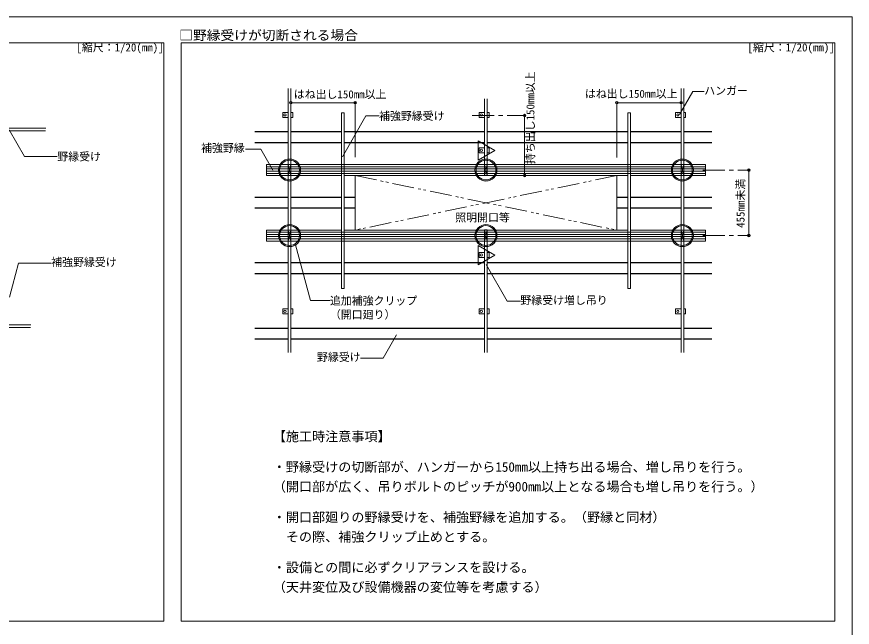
# Model space of a CAD drawing. Units: millimetres on the paper, with parts at other scales. Extents: x -195 to 195, y -140 to 138.
# Drawn here: x 3.6 to 195, y -2.3 to 137.5 of the extents above; entities that cross this region are included whole.
import ezdxf
from ezdxf.enums import TextEntityAlignment as Align

# ---------------------------------------------------------------- set-up
doc = ezdxf.new("R2010")
doc.units = ezdxf.units.MM
doc.header["$PDMODE"] = 32
doc.header["$PDSIZE"] = 0.6
doc.linetypes.add('CHAIN1', pattern=[8, 5, -1, 1, -1])
doc.linetypes.add('DOUBLE_CHAIN1', pattern=[8.8, 5, -1, 0.6, -0.6, 0.6, -1])
for name, color, linetype, lineweight in [('5-0_中心線', 4, 'Continuous', 9), ('5-1_吊り材', 7, 'Continuous', 18), ('5-2_野縁受け', 3, 'Continuous', 18), ('5-3_野縁', 2, 'Continuous', 25), ('5-4_ブレース・補強材', 4, 'Continuous', 9), ('5-5_寸法', 4, 'Continuous', 9), ('5-6_文字', 7, 'Continuous', 18), ('5-A_クリップ', 7, 'Continuous', 18), ('5-B_補強金具・金具・その他', 3, 'Continuous', 18), ('5-D_パネル', 4, 'Continuous', 9), ('F-3_野縁', 7, 'Continuous', 18)]:
    doc.layers.add(name, color=color, linetype=linetype, lineweight=lineweight)
doc.layers.add('F-6_文字', color=7, linetype='Continuous')
doc.styles.add('ＭＳ ゴシック', font='')
doc.styles.get('ＭＳ ゴシック').set_extended_font_data('MS Gothic')

msp = doc.modelspace()

# ---------------------------------------------------------------- linework, layer by layer
at = {"layer": '5-0_中心線', "linetype": 'DOUBLE_CHAIN1'}
for p, q in [((81.066, 101.129), (141.066, 88.629)), ((141.066, 101.129), (81.066, 88.629))]:
    msp.add_line(p, q, dxfattribs=at)
at = {"layer": '5-1_吊り材'}
for p, q in [((64.516, 115.589), (65.766, 115.589)), ((66.806, 115.589), (66.366, 115.589)), ((66.806, 114.439), (66.806, 115.589)), ((109.516, 115.589), (110.766, 115.589)), ((111.806, 115.589), (111.366, 115.589)), ((111.806, 114.439), (111.806, 115.589)), ((154.516, 115.589), (155.766, 115.589)), ((156.806, 115.589), (156.366, 115.589)), ((156.806, 114.439), (156.806, 115.589)), ((66.366, 114.439), (66.806, 114.439)), ((111.366, 114.439), (111.806, 114.439)), ((156.366, 114.439), (156.806, 114.439)), ((109.516, 107.475), (110.766, 107.475)), ((111.806, 107.475), (111.366, 107.475)), ((111.806, 106.325), (111.806, 107.475)), ((111.366, 106.325), (111.806, 106.325)), ((109.516, 83.513), (110.766, 83.513)), ((111.806, 83.513), (111.366, 83.513)), ((111.366, 82.363), (111.806, 82.363)), ((111.806, 82.363), (111.806, 83.513)), ((64.516, 70.589), (65.766, 70.589)), ((66.806, 70.589), (66.366, 70.589)), ((66.366, 69.439), (66.806, 69.439)), ((66.806, 69.439), (66.806, 70.589)), ((109.516, 70.589), (110.766, 70.589)), ((111.806, 70.589), (111.366, 70.589)), ((111.366, 69.439), (111.806, 69.439)), ((111.806, 69.439), (111.806, 70.589)), ((154.516, 70.589), (155.766, 70.589)), ((156.806, 70.589), (156.366, 70.589)), ((156.366, 69.439), (156.806, 69.439)), ((156.806, 69.439), (156.806, 70.589))]:
    msp.add_line(p, q, dxfattribs=at)
for points in [[(65.766, 114.439), (64.516, 114.439), (64.516, 115.589)], [(110.766, 114.439), (109.516, 114.439), (109.516, 115.589)], [(155.766, 114.439), (154.516, 114.439), (154.516, 115.589)], [(110.766, 106.325), (109.516, 106.325), (109.516, 107.475)], [(110.766, 82.363), (109.516, 82.363), (109.516, 83.513)], [(65.766, 69.439), (64.516, 69.439), (64.516, 70.589)], [(110.766, 69.439), (109.516, 69.439), (109.516, 70.589)], [(155.766, 69.439), (154.516, 69.439), (154.516, 70.589)]]:
    msp.add_lwpolyline(points, dxfattribs=at)
for centre in [(65.016, 115.014), (110.016, 115.014), (155.016, 115.014), (110.016, 106.9), (110.016, 82.938), (65.016, 70.014), (110.016, 70.014), (155.016, 70.014)]:
    msp.add_circle(centre, 0.25, dxfattribs=at)
at = {"layer": '5-2_野縁受け'}
for p, q in [((65.766, 121.041), (65.766, 60.579)), ((66.366, 121.041), (66.366, 60.579)), ((155.766, 121.041), (155.766, 60.579)), ((156.366, 121.041), (156.366, 60.579)), ((110.766, 118.679), (110.766, 101.129)), ((111.366, 118.679), (111.366, 101.129)), ((-56.606, 111.341), (10.163, 111.341)), ((-56.56, 111.941), (10.209, 111.941)), ((110.766, 88.629), (110.766, 60.579)), ((111.366, 88.629), (111.366, 60.579)), ((-60.025, 66.341), (6.744, 66.341)), ((-59.98, 66.941), (6.789, 66.941))]:
    msp.add_line(p, q, dxfattribs=at)
at = {"layer": '5-3_野縁'}
for p, q in [((65.766, 111.129), (58.114, 111.129)), ((77.966, 111.129), (66.366, 111.129)), ((110.766, 111.129), (78.566, 111.129)), ((143.566, 111.129), (111.366, 111.129)), ((155.766, 111.129), (144.166, 111.129)), ((162.797, 111.129), (156.366, 111.129)), ((65.766, 108.629), (58.114, 108.629)), ((77.966, 108.629), (66.366, 108.629)), ((110.766, 108.629), (78.566, 108.629)), ((143.566, 108.629), (111.366, 108.629)), ((155.766, 108.629), (144.166, 108.629)), ((162.797, 108.629), (156.366, 108.629)), ((65.766, 96.129), (58.114, 96.129)), ((77.966, 96.129), (66.366, 96.129)), ((81.066, 96.129), (78.566, 96.129)), ((143.566, 96.129), (141.066, 96.129)), ((155.766, 96.129), (144.166, 96.129)), ((162.797, 96.129), (156.366, 96.129)), ((65.766, 93.629), (58.114, 93.629)), ((77.966, 93.629), (66.366, 93.629)), ((81.066, 93.629), (78.566, 93.629)), ((143.566, 93.629), (141.066, 93.629)), ((155.766, 93.629), (144.166, 93.629)), ((162.797, 93.629), (156.366, 93.629)), ((65.766, 81.129), (58.114, 81.129)), ((77.966, 81.129), (66.366, 81.129)), ((110.766, 81.129), (78.566, 81.129)), ((143.566, 81.129), (111.366, 81.129)), ((155.766, 81.129), (144.166, 81.129)), ((162.797, 81.129), (156.366, 81.129)), ((65.766, 78.629), (58.114, 78.629)), ((77.966, 78.629), (66.366, 78.629)), ((110.766, 78.629), (78.566, 78.629)), ((143.566, 78.629), (111.366, 78.629)), ((155.766, 78.629), (144.166, 78.629)), ((162.797, 78.629), (156.366, 78.629)), ((65.766, 66.129), (58.114, 66.129)), ((110.766, 66.129), (66.366, 66.129)), ((155.766, 66.129), (111.366, 66.129)), ((162.797, 66.129), (156.366, 66.129)), ((65.766, 63.629), (58.114, 63.629)), ((110.766, 63.629), (66.366, 63.629)), ((155.766, 63.629), (111.366, 63.629)), ((162.797, 63.629), (156.366, 63.629))]:
    msp.add_line(p, q, dxfattribs=at)
at = {"layer": '5-4_ブレース・補強材'}
for p, q in [((77.966, 115.45), (77.966, 75.27)), ((78.566, 115.45), (77.966, 115.45)), ((143.566, 115.45), (143.566, 75.27)), ((143.566, 115.45), (144.166, 115.45)), ((144.166, 115.45), (144.166, 75.27)), ((161.366, 103.629), (60.766, 103.629)), ((60.766, 103.629), (60.766, 101.129)), ((161.366, 103.629), (161.366, 101.129)), ((161.366, 103.129), (60.766, 103.129)), ((161.366, 102.629), (60.766, 102.629)), ((161.366, 102.129), (60.766, 102.129)), ((161.366, 101.629), (60.766, 101.629)), ((65.766, 101.129), (60.766, 101.129)), ((77.966, 101.129), (66.366, 101.129)), ((110.766, 101.129), (78.566, 101.129)), ((110.766, 101.129), (111.366, 101.129)), ((143.566, 101.129), (111.366, 101.129)), ((155.766, 101.129), (144.166, 101.129)), ((161.366, 101.129), (156.366, 101.129)), ((65.766, 88.629), (60.766, 88.629)), ((60.766, 88.629), (60.766, 86.129)), ((60.766, 88.129), (161.366, 88.129)), ((77.966, 88.629), (66.366, 88.629)), ((110.766, 88.629), (78.566, 88.629)), ((110.766, 88.629), (111.366, 88.629)), ((143.566, 88.629), (111.366, 88.629)), ((155.766, 88.629), (144.166, 88.629)), ((161.366, 88.629), (156.366, 88.629)), ((161.366, 88.629), (161.366, 86.129)), ((60.766, 87.629), (161.366, 87.629)), ((60.766, 87.129), (161.366, 87.129)), ((60.766, 86.629), (161.366, 86.629)), ((60.766, 86.129), (161.366, 86.129)), ((143.566, 75.27), (144.166, 75.27))]:
    msp.add_line(p, q, dxfattribs=at)
msp.add_lwpolyline([(78.566, 115.45), (78.566, 75.27), (77.966, 75.27)], dxfattribs=at)
at = {"layer": '5-5_寸法'}
for p, q in [((66.366, 117.813), (81.066, 117.813)), ((81.066, 117.813), (81.066, 105.358)), ((141.066, 117.813), (155.766, 117.813)), ((141.066, 117.813), (141.066, 105.238)), ((119.929, 114.851), (119.929, 101.129)), ((171.328, 102.379), (171.328, 87.379))]:
    msp.add_line(p, q, dxfattribs=at)
at = {"layer": '5-5_寸法', "linetype": 'CHAIN1'}
for p, q in [((107.923, 114.851), (119.929, 114.851)), ((160.781, 102.379), (171.328, 102.379)), ((160.781, 87.379), (171.328, 87.379))]:
    msp.add_line(p, q, dxfattribs=at)
at = {"layer": '5-5_寸法', "color": 7}
for p in [(66.366, 117.813), (81.066, 117.813), (141.066, 117.813), (155.766, 117.813), (119.929, 114.851), (171.328, 102.379), (119.929, 101.129), (171.328, 87.379)]:
    msp.add_point(p, dxfattribs=at)
at = {"layer": '5-6_文字'}
for p, q in [((1.816, 111.612), (5.348, 105.495)), ((5.348, 105.495), (12.848, 105.495)), ((1.877, 73.282), (3.962, 81.063)), ((3.962, 81.063), (11.462, 81.063))]:
    msp.add_line(p, q, dxfattribs=at)
for points in [[(155.439, 115.139), (158.439, 120.336), (161.089, 120.336)], [(78.171, 105.448), (83.571, 114.802), (86.574, 114.802)], [(62.207, 102.367), (59.448, 107.144), (55.977, 107.144)], [(67.451, 85.228), (70.865, 72.485), (75.314, 72.485)], [(111.087, 80.717), (115.922, 72.343), (118.95, 72.343)], [(90.601, 64.663), (87.515, 59.316), (82.349, 59.316)]]:
    msp.add_lwpolyline(points, dxfattribs=at)
at = {"layer": '5-A_クリップ'}
for p, q in [((109.278, 109.074), (109.278, 104.646)), ((113.113, 106.86), (109.278, 109.074)), ((113.113, 106.86), (109.278, 104.646)), ((66.366, 103.629), (65.766, 101.129)), ((66.366, 101.129), (65.766, 103.629)), ((111.366, 103.629), (110.766, 101.129)), ((111.366, 101.129), (110.766, 103.629)), ((156.366, 103.629), (155.766, 101.129)), ((156.366, 101.129), (155.766, 103.629)), ((65.766, 101.129), (66.366, 101.129)), ((110.766, 101.129), (111.366, 101.129)), ((155.766, 101.129), (156.366, 101.129)), ((66.366, 88.629), (65.766, 86.129)), ((66.366, 86.129), (65.766, 88.629)), ((66.366, 88.629), (65.766, 88.629)), ((111.366, 88.629), (110.766, 86.129)), ((111.366, 86.129), (110.766, 88.629)), ((111.366, 88.629), (110.766, 88.629)), ((156.366, 88.629), (155.766, 86.129)), ((156.366, 86.129), (155.766, 88.629)), ((156.366, 88.629), (155.766, 88.629)), ((109.278, 80.684), (109.278, 85.112)), ((113.113, 82.898), (109.278, 85.112)), ((113.113, 82.898), (109.278, 80.684))]:
    msp.add_line(p, q, dxfattribs=at)
for centre, radius in [((66.066, 102.379), 2.523), ((66.066, 102.379), 2.273), ((111.066, 102.379), 2.523), ((111.066, 102.379), 2.273), ((156.066, 102.379), 2.523), ((156.066, 102.379), 2.273), ((66.066, 87.379), 2.523), ((66.066, 87.379), 2.273), ((111.066, 87.379), 2.523), ((111.066, 87.379), 2.273), ((156.066, 87.379), 2.523), ((156.066, 87.379), 2.273)]:
    msp.add_circle(centre, radius, dxfattribs=at)
at = {"layer": '5-B_補強金具・金具・その他'}
for p, q in [((81.066, 88.629), (81.066, 101.129)), ((141.066, 101.129), (141.066, 88.629))]:
    msp.add_line(p, q, dxfattribs=at)
at = {"layer": '5-B_補強金具・金具・その他', "color": 7}
msp.add_line((110.766, 88.629), (111.366, 88.629), dxfattribs=at)
at = {"layer": '5-B_補強金具・金具・その他', "color": 2, "lineweight": 25}
msp.add_line((111.366, 88.629), (110.766, 88.629), dxfattribs=at)
at = {"layer": '5-D_パネル'}
for p, q in [((81.066, 101.129), (141.066, 101.129)), ((81.066, 88.629), (81.066, 101.129)), ((141.066, 88.629), (141.066, 101.129)), ((141.066, 88.629), (81.066, 88.629))]:
    msp.add_line(p, q, dxfattribs=at)
at = {"layer": 'F-3_野縁', "color": 3}
for p, q in [((-195, 137.5), (195, 137.5)), ((195, 137.5), (195, -137.5)), ((-191, 131.5), (37.231, 131.5)), ((37.231, 131.5), (37.231, -0.946)), ((41.231, 131.5), (191, 131.5)), ((41.231, 131.5), (41.231, -0.946)), ((191, 131.5), (191, -0.946)), ((-191, -0.946), (37.231, -0.946)), ((41.231, -0.946), (191, -0.946))]:
    msp.add_line(p, q, dxfattribs=at)

# ---------------------------------------------------------------- texts
at = {"layer": '5-5_寸法', "style": 'ＭＳ ゴシック'}
for s, p in [('持ち出し150mm以上', (122.713, 103.753)), ('455mm未満', (170.869, 89.145))]:
    msp.add_text(s, height=1.833, rotation=90, dxfattribs=at).set_placement(p, align=Align.BOTTOM_LEFT)
for p in [(67.033, 118.263), (133.732, 118.383)]:
    msp.add_text('はね出し150mm以上', height=1.833, dxfattribs=at).set_placement(p, align=Align.BOTTOM_LEFT)
at = {"layer": '5-6_文字', "style": 'ＭＳ ゴシック'}
for s, height, p in [('ハンガー', 1.833, (161.089, 119.086)), ('補強野縁受け', 1.833, (86.574, 113.302)), ('補強野縁', 1.833, (45.792, 105.976)), ('野縁受け', 1.833, (12.848, 103.995)), ('照明開口等', 1.833, (104.031, 90.042)), ('補強野縁受け', 1.833, (11.462, 79.813)), ('追加補強クリップ', 1.833, (75.314, 70.985)), ('野縁受け増し吊り', 1.833, (118.95, 71.093)), ('（開口廻り）', 1.833, (75.314, 67.813)), ('野縁受け', 1.833, (72.349, 58.066)), ('【施工時注意事項】', 2.199, (62.223, 39.622)), ('・野縁受けの切断部が、ハンガーから150mm以上持ち出る場合、増し吊りを行う。', 2.199, (62.223, 32.622)), ('（開口部が広く、吊りボルトのピッチが900mm以上となる場合も増し吊りを行う。）', 2.199, (62.223, 28.122)), ('・開口部廻りの野縁受けを、補強野縁を追加する。（野縁と同材）', 2.199, (62.223, 21.122)), ('\u3000その際、補強クリップ止めとする。', 2.199, (62.223, 16.622)), ('・設備との間に必ずクリアランスを設ける。', 2.199, (62.223, 9.622)), ('（天井変位及び設備機器の変位等を考慮する）', 2.199, (62.223, 5.122))]:
    msp.add_text(s, height=height, dxfattribs=at).set_placement(p, align=Align.BOTTOM_LEFT)
at = {"layer": 'F-3_野縁', "style": 'ＭＳ ゴシック', "width": 1.05}
msp.add_text('□野縁受けが切断される場合', height=2.199, dxfattribs=at).set_placement((40.788, 131.5), align=Align.BOTTOM_LEFT)
at = {"layer": 'F-6_文字', "style": 'ＭＳ ゴシック'}
for p in [(17.231, 129), (171, 129)]:
    msp.add_text('[縮尺：1/20(mm)]', height=1.833, dxfattribs=at).set_placement(p, align=Align.BOTTOM_LEFT)

doc.saveas('drawing.dxf')
